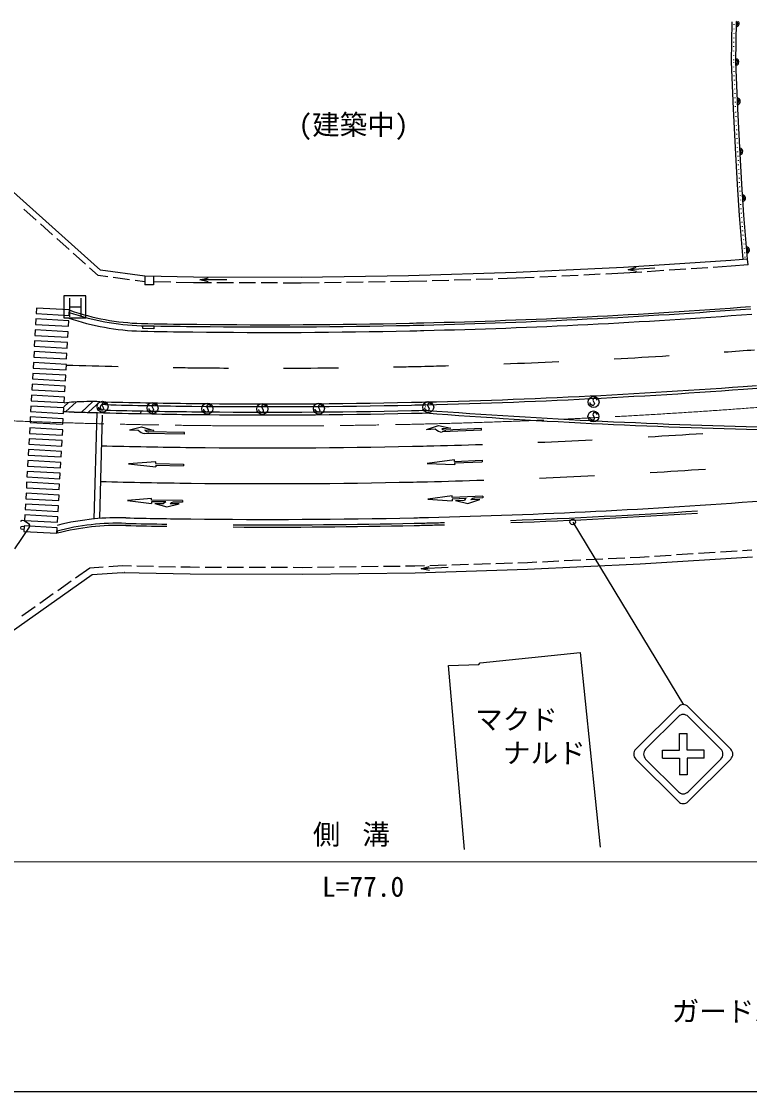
# Model space of a CAD drawing. Units: millimetres, scale not verified. Extents: x 40000 to 680000, y 20000 to 380000.
# Drawn here: x 288608 to 354775, y 205000 to 302308 of the extents above; entities that cross this region are included whole.
import ezdxf
from ezdxf.enums import TextEntityAlignment as Align

# ---------------------------------------------------------------- set-up
doc = ezdxf.new("R2010")
doc.units = ezdxf.units.MM
doc.header["$LTSCALE"] = 1000
doc.linetypes.add('CHAIN', pattern=[18.5, 12, -1.5, 3.5, -1.5])
for name, color, linetype, lineweight in [('M-BGD', 7, 'Continuous', 25), ('M-BMK', 2, 'CHAIN', 13), ('M-STR-HTXT', 7, 'Continuous', 13), ('M-STR-STRC', 7, 'Continuous', 25), ('M-STR-STRD', 7, 'Continuous', 25), ('M-TTL-BAND', 7, 'Continuous', 25)]:
    doc.layers.add(name, color=color, linetype=linetype, lineweight=lineweight)
doc.styles.add('ＭＳ ゴシック', font='')
doc.styles.get('ＭＳ ゴシック').set_extended_font_data('MS Gothic')

msp = doc.modelspace()

# ---------------------------------------------------------------- linework, layer by layer
at = {"layer": 'M-BGD'}
for p, q in [((353130, 298622), (353179, 302265)), ((353375, 301994), (353376, 302044)), ((353530, 298622), (353579, 302294)), ((353359, 300794), (353360, 300844)), ((353365, 301194), (353365, 301244)), ((353370, 301594), (353371, 301644)), ((353348, 299994), (353349, 300044)), ((353354, 300394), (353354, 300444)), ((353332, 298794), (353333, 298844)), ((353338, 299194), (353338, 299244)), ((353343, 299594), (353344, 299644)), ((353313, 294353), (353130, 298622)), ((353334, 298533), (353332, 298583)), ((353351, 298133), (353349, 298183)), ((353368, 297734), (353366, 297784)), ((353714, 294349), (353530, 298622)), ((353385, 297334), (353383, 297384)), ((353403, 296934), (353400, 296984)), ((353420, 296535), (353418, 296585)), ((353437, 296135), (353435, 296185)), ((353454, 295735), (353452, 295785)), ((353471, 295336), (353469, 295386)), ((353488, 294936), (353486, 294986)), ((353520, 290247), (353313, 294353)), ((353506, 294537), (353503, 294586)), ((353530, 294027), (353527, 294077)), ((353919, 290269), (353714, 294349)), ((353550, 293628), (353547, 293678)), ((353570, 293228), (353568, 293278)), ((353590, 292829), (353588, 292879)), ((353610, 292429), (353608, 292479)), ((353631, 292030), (353628, 292080)), ((353651, 291630), (353648, 291680)), ((353671, 291231), (353668, 291281)), ((353684, 287485), (353520, 290247)), ((353691, 290831), (353688, 290881)), ((353711, 290432), (353709, 290482)), ((353733, 290035), (353730, 290085)), ((354083, 287509), (353919, 290269)), ((295804, 279687), (285222, 289167)), ((353757, 289635), (353754, 289685)), ((353780, 289236), (353777, 289286)), ((353804, 288837), (353801, 288887)), ((353827, 288438), (353824, 288487)), ((353851, 288038), (353848, 288088)), ((353850, 284657), (353684, 287485)), ((353874, 287639), (353871, 287689)), ((353898, 287240), (353895, 287290)), ((354249, 284686), (354083, 287509)), ((353921, 286840), (353918, 286890)), ((353945, 286441), (353942, 286491)), ((353969, 286042), (353966, 286092)), ((289957, 284227), (288840, 285227)), ((353992, 285642), (353989, 285692)), ((354016, 285243), (354013, 285293)), ((354192, 280655), (353850, 284657)), ((354039, 284844), (354036, 284894)), ((354070, 284434), (354065, 284484)), ((354590, 280689), (354249, 284686)), ((291447, 282892), (290329, 283893)), ((354104, 284036), (354099, 284086)), ((354138, 283637), (354133, 283687)), ((354172, 283239), (354167, 283288)), ((292936, 281558), (291819, 282558)), ((354206, 282840), (354201, 282890)), ((354240, 282442), (354235, 282491)), ((294426, 280223), (293309, 281224)), ((354274, 282043), (354269, 282093)), ((354308, 281644), (354304, 281694)), ((354342, 281246), (354338, 281296)), ((353066, 280564), (343315, 279933)), ((354590, 280689), (353066, 280564)), ((354376, 280847), (354372, 280897)), ((354634, 280170), (354590, 280689)), ((295577, 279193), (294798, 279890)), ((299825, 279157), (295804, 279687)), ((333554, 279468), (323788, 279170)), ((343315, 279933), (333554, 279468)), ((341206, 279312), (339708, 279241)), ((343344, 279414), (341705, 279336)), ((344980, 279520), (343344, 279414)), ((343732, 279707), (344466, 279948)), ((346180, 279883), (343732, 279707)), ((344493, 279574), (343732, 279707)), ((346976, 279649), (345479, 279552)), ((348972, 279778), (347475, 279681)), ((350968, 279907), (349471, 279810)), ((353104, 280045), (351467, 279939)), ((354634, 280170), (353104, 280045)), ((296456, 279077), (295577, 279193)), ((298439, 278815), (296952, 279011)), ((299814, 278634), (298935, 278750)), ((299825, 279157), (299809, 278357)), ((300609, 278341), (299809, 278357)), ((304246, 279067), (299825, 279157)), ((300625, 279141), (300609, 278341)), ((302177, 278589), (300614, 278621)), ((304240, 278547), (302677, 278579)), ((305880, 278542), (304240, 278547)), ((314018, 279036), (304246, 279067)), ((304827, 278802), (305577, 278989)), ((307282, 278799), (304827, 278802)), ((305577, 278614), (304827, 278802)), ((307880, 278536), (306380, 278540)), ((309880, 278529), (308380, 278534)), ((311880, 278523), (310380, 278528)), ((314021, 278516), (312380, 278521)), ((323788, 279170), (314018, 279036)), ((315660, 278538), (314021, 278516)), ((317660, 278566), (316160, 278545)), ((319660, 278593), (318160, 278573)), ((321660, 278621), (320160, 278600)), ((323799, 278650), (322160, 278628)), ((325438, 278700), (323799, 278650)), ((327437, 278761), (325938, 278715)), ((329436, 278822), (327937, 278777)), ((331436, 278883), (329936, 278838)), ((333574, 278949), (331935, 278899)), ((335213, 279027), (333574, 278949)), ((337210, 279122), (335712, 279051)), ((339208, 279217), (337710, 279146)), ((292957, 275850), (293023, 276039)), ((299628, 274370), (299634, 274639)), ((300633, 274621), (300628, 274351)), ((300628, 274351), (299628, 274370)), ((296024, 267626), (295941, 267537)), ((296157, 267609), (296024, 267626)), ((296224, 267565), (296157, 267609)), ((340277, 267579), (340277, 267651)), ((340559, 267967), (340537, 267862)), ((340537, 267862), (340682, 267574)), ((340642, 268056), (340559, 267967)), ((340776, 268040), (340642, 268056)), ((340842, 267995), (340776, 268040)), ((340898, 267934), (340842, 267995)), ((340909, 267879), (340898, 267934)), ((295658, 267149), (295658, 267221)), ((295725, 267032), (295658, 267149)), ((295841, 266955), (295725, 267032)), ((295958, 266949), (295841, 266955)), ((295941, 267537), (295919, 267432)), ((295919, 267432), (296063, 267143)), ((296041, 267038), (295958, 266949)), ((296063, 267143), (296041, 267038)), ((296279, 267504), (296224, 267565)), ((296290, 267449), (296279, 267504)), ((299471, 266621), (299477, 266891)), ((300202, 267033), (300202, 267106)), ((300269, 266917), (300202, 267033)), ((300385, 266839), (300269, 266917)), ((300502, 266834), (300385, 266839)), ((300485, 267422), (300462, 267317)), ((300462, 267317), (300607, 267028)), ((300477, 266872), (300471, 266602)), ((300568, 267511), (300485, 267422)), ((300585, 266923), (300502, 266834)), ((300701, 267494), (300568, 267511)), ((300607, 267028), (300585, 266923)), ((300767, 267450), (300701, 267494)), ((300823, 267389), (300767, 267450)), ((300834, 267333), (300823, 267389)), ((305183, 266972), (305183, 267044)), ((305249, 266856), (305183, 266972)), ((305366, 266778), (305249, 266856)), ((305482, 266773), (305366, 266778)), ((305465, 267361), (305443, 267255)), ((305443, 267255), (305588, 266967)), ((305548, 267449), (305465, 267361)), ((305565, 266861), (305482, 266773)), ((305682, 267433), (305548, 267449)), ((305588, 266967), (305565, 266861)), ((305748, 267389), (305682, 267433)), ((305804, 267328), (305748, 267389)), ((305815, 267272), (305804, 267328)), ((310184, 266954), (310184, 267026)), ((310251, 266838), (310184, 266954)), ((310367, 266760), (310251, 266838)), ((310484, 266755), (310367, 266760)), ((310467, 267343), (310445, 267237)), ((310445, 267237), (310589, 266949)), ((310550, 267431), (310467, 267343)), ((310567, 266843), (310484, 266755)), ((310683, 267415), (310550, 267431)), ((310589, 266949), (310567, 266843)), ((310750, 267370), (310683, 267415)), ((310805, 267309), (310750, 267370)), ((310816, 267254), (310805, 267309)), ((315315, 266977), (315315, 267049)), ((315382, 266860), (315315, 266977)), ((315498, 266783), (315382, 266860)), ((315615, 266777), (315498, 266783)), ((315598, 267365), (315576, 267260)), ((315576, 267260), (315720, 266972)), ((315681, 267454), (315598, 267365)), ((315698, 266866), (315615, 266777)), ((315814, 267438), (315681, 267454)), ((315720, 266972), (315698, 266866)), ((315881, 267393), (315814, 267438)), ((315936, 267332), (315881, 267393)), ((315947, 267277), (315936, 267332)), ((325256, 267111), (325256, 267183)), ((325322, 266994), (325256, 267111)), ((325439, 266917), (325322, 266994)), ((325343, 267453), (325339, 267453)), ((325348, 267253), (325341, 267253)), ((325555, 266911), (325439, 266917)), ((325538, 267499), (325516, 267394)), ((325516, 267394), (325661, 267106)), ((325622, 267588), (325538, 267499)), ((325639, 267000), (325555, 266911)), ((325755, 267572), (325622, 267588)), ((325661, 267106), (325639, 267000)), ((325821, 267527), (325755, 267572)), ((325877, 267466), (325821, 267527)), ((325888, 267411), (325877, 267466)), ((340343, 267462), (340277, 267579)), ((340460, 267385), (340343, 267462)), ((340576, 267379), (340460, 267385)), ((340548, 266651), (340526, 266546)), ((340631, 266740), (340548, 266651)), ((340659, 267468), (340576, 267379)), ((340764, 266723), (340631, 266740)), ((340682, 267574), (340659, 267468)), ((340831, 266679), (340764, 266723)), ((340886, 266618), (340831, 266679)), ((300471, 266602), (299471, 266621)), ((340265, 266263), (340265, 266335)), ((340332, 266146), (340265, 266263)), ((340449, 266069), (340332, 266146)), ((340565, 266063), (340449, 266069)), ((340526, 266546), (340670, 266257)), ((340648, 266152), (340565, 266063)), ((340670, 266257), (340648, 266152)), ((340898, 266562), (340886, 266618)), ((288524, 256866), (288679, 256955)), ((288679, 256955), (288857, 256933)), ((288857, 256933), (289256, 256667)), ((289323, 256334), (287993, 254337)), ((289256, 256667), (289345, 256512)), ((289345, 256512), (289323, 256334)), ((291842, 255961), (291892, 255768)), ((350139, 253951), (351636, 254048)), ((352135, 254080), (353632, 254176)), ((354131, 254209), (354988, 254264)), ((329728, 252970), (331228, 253016)), ((331727, 253031), (333227, 253077)), ((333726, 253093), (334585, 253119)), ((334585, 253119), (335443, 253160)), ((335943, 253184), (337441, 253255)), ((337940, 253279), (339439, 253351)), ((339938, 253374), (341436, 253446)), ((341936, 253470), (343434, 253541)), ((343933, 253565), (344792, 253606)), ((344792, 253606), (345649, 253661)), ((344827, 252977), (355034, 253636)), ((346148, 253693), (347645, 253790)), ((348144, 253822), (349640, 253919)), ((293536, 251720), (294829, 252634)), ((294829, 252634), (296043, 252713)), ((295048, 252017), (297765, 252194)), ((296542, 252746), (297757, 252825)), ((297757, 252825), (298597, 252808)), ((297765, 252194), (303930, 252070)), ((297980, 252196), (297931, 252186)), ((299097, 252798), (300597, 252767)), ((301097, 252757), (302596, 252727)), ((303096, 252717), (303937, 252700)), ((303930, 252070), (314159, 252036)), ((303937, 252700), (304796, 252697)), ((305296, 252695), (306796, 252691)), ((307296, 252689), (308796, 252684)), ((309296, 252682), (310796, 252677)), ((311296, 252676), (312796, 252671)), ((313296, 252669), (314155, 252666)), ((314155, 252666), (315014, 252678)), ((314159, 252036), (324386, 252176)), ((315514, 252685), (317014, 252705)), ((317514, 252712), (319014, 252733)), ((319514, 252739), (321013, 252760)), ((321513, 252767), (323013, 252787)), ((323513, 252794), (324372, 252806)), ((324372, 252806), (325230, 252832)), ((324386, 252176), (334609, 252490)), ((324929, 252532), (325669, 252753)), ((327381, 252643), (324929, 252532)), ((325686, 252379), (324929, 252532)), ((325730, 252847), (327229, 252893)), ((327729, 252909), (329229, 252955)), ((334609, 252490), (344827, 252977)), ((282621, 243230), (295048, 252017)), ((291903, 250565), (293128, 251431)), ((290270, 249411), (291495, 250277)), ((288637, 248256), (289862, 249122)), ((330284, 243994), (339373, 244926)), ((339373, 244926), (341190, 227215)), ((327413, 243749), (330170, 243823)), ((328866, 227014), (327413, 243749)), ((330170, 243823), (330284, 243994))]:
    msp.add_line(p, q, dxfattribs=at)
for centre, radius in [((295980, 267271), 500), ((300524, 267156), 500), ((315637, 267099), 500), ((325577, 267233), 500), ((340598, 267701), 500), ((305504, 267094), 500), ((310506, 267076), 500), ((340587, 266385), 500), ((288702, 256267), 160)]:
    msp.add_circle(centre, radius, dxfattribs=at)
for centre, radius, start, end in [((353522, 302120), 305, 279.61506, 38.01106), ((353517, 302120), 185, 288.15084, 70.30155), ((353489, 298618), 305, 280.23953, 79.46181), ((353484, 298618), 185, 288.77531, 70.92602), ((353629, 295033), 305, 282.84847, 82.07075), ((353624, 295033), 185, 291.38425, 73.53496), ((353854, 290483), 305, 283.31098, 82.53326), ((353849, 290483), 185, 291.84676, 73.99748), ((354103, 286234), 305, 283.7487, 82.97098), ((354098, 286234), 185, 292.28448, 74.43519), ((354464, 281516), 305, 285.26824, 84.49052), ((354459, 281516), 185, 293.80402, 75.95474), ((311275, 850240), 575507, 271.38268, 274.34352), ((300177, 296632), 22000, 250.84277, 268.24472), ((300177, 296632), 21800, 250.84277, 268.24189), ((311265, 850437), 575905, 271.38319, 274.343), ((311020, 855528), 580800, 268.86426, 269.3268), ((311020, 855528), 581000, 268.86463, 269.3268), ((311012, 855528), 581000, 269.3276, 269.36236), ((311012, 855528), 580800, 269.3276, 269.36215), ((311016, 854802), 580074, 269.36096, 271.27103), ((311015, 855009), 580481, 269.3615, 271.27069), ((311009, 855528), 580800, 271.27008, 271.39628), ((311009, 855528), 581000, 271.27008, 271.39628), ((311012, 855528), 599000, 272.10939, 273.73526), ((311012, 855528), 599200, 272.10939, 273.73526), ((297412, 234678), 22000, 88.22148, 104.66614), ((297412, 234678), 21800, 88.22148, 104.66614), ((311020, 855528), 599200, 268.76336, 269.12167), ((311020, 855528), 599000, 268.76336, 269.12148), ((311012, 855528), 599200, 269.69618, 271.26983), ((311012, 855528), 599000, 269.69618, 271.26983), ((311009, 855528), 599000, 271.27008, 271.39628), ((311009, 855528), 599200, 271.27008, 271.39628), ((311012, 855528), 599000, 271.39602, 271.53529), ((311012, 855528), 599200, 271.39602, 271.53529)]:
    msp.add_arc(centre, radius, start, end, dxfattribs=at)
at = {"layer": 'M-BMK'}
for centre, radius, start, end in [((311012, 855533), 590005, 273.21205, 275.40799), ((311012, 855528), 590000, 267.38535, 269.32756), ((311012, 855528), 590000, 269.32756, 271.26979), ((311012, 855528), 590000, 271.26979, 273.21204)]:
    msp.add_arc(centre, radius, start, end, dxfattribs=at)
at = {"layer": 'M-STR-HTXT'}
msp.add_line((282621, 225882), (356784, 225882), dxfattribs=at)
at = {"layer": 'M-STR-STRC'}
for p, q in [((294473, 277351), (292473, 277351)), ((292473, 277351), (292473, 275351)), ((294473, 275351), (294473, 277351)), ((293013, 275435), (293013, 277135)), ((294004, 277146), (294004, 275441)), ((293013, 276351), (294004, 276351)), ((292473, 275351), (294473, 275351)), ((292476, 267276), (292873, 267648)), ((292651, 266823), (293588, 267701)), ((294048, 266762), (295094, 267740)), ((294714, 266765), (295740, 267723)), ((295450, 266734), (295194, 257040)), ((295944, 266496), (295696, 257137)), ((298427, 265158), (299532, 265439)), ((298427, 265158), (299227, 265144)), ((299532, 265439), (300627, 265120)), ((303421, 264772), (299822, 264834)), ((300627, 265120), (299827, 265134)), ((303424, 264922), (300189, 264978)), ((303421, 264772), (303424, 264922)), ((325416, 265215), (326502, 265561)), ((325416, 265215), (326215, 265249)), ((326502, 265561), (327614, 265308)), ((327614, 265308), (326815, 265274)), ((330424, 265128), (326827, 264975)), ((330418, 265278), (327185, 265140)), ((330424, 265128), (330418, 265278)), ((300831, 262248), (298328, 262067)), ((298328, 262067), (300823, 261799)), ((300826, 261949), (300823, 261799)), ((300826, 261949), (303326, 261905)), ((300829, 262099), (300831, 262248)), ((300829, 262099), (303328, 262055)), ((303328, 262055), (303326, 261905)), ((327961, 262456), (325473, 262125)), ((325473, 262125), (327981, 262006)), ((327968, 262306), (327961, 262456)), ((327968, 262306), (330466, 262413)), ((327974, 262156), (330472, 262263)), ((327974, 262156), (327981, 262006)), ((330466, 262413), (330472, 262263)), ((300441, 258937), (298237, 258750)), ((300438, 258787), (300441, 258937)), ((327739, 259173), (325550, 258854)), ((325550, 258854), (327758, 258723)), ((327745, 259023), (327739, 259173)), ((330542, 259142), (327745, 259023)), ((329033, 258927), (327751, 258873)), ((327751, 258873), (327758, 258723)), ((329814, 258961), (329799, 258960)), ((330549, 258992), (329814, 258961)), ((330542, 259142), (330549, 258992)), ((298237, 258750), (300433, 258487)), ((300435, 258637), (300433, 258487)), ((301718, 258615), (300435, 258637)), ((303238, 258738), (300438, 258787)), ((300733, 258482), (301827, 258163)), ((300733, 258482), (301533, 258468)), ((301827, 258163), (302932, 258444)), ((302932, 258444), (302133, 258457)), ((302500, 258601), (302485, 258601)), ((303235, 258589), (302500, 258601)), ((303238, 258738), (303235, 258589)), ((328058, 258736), (328857, 258770)), ((328058, 258736), (329169, 258483)), ((329169, 258483), (330256, 258829)), ((330256, 258829), (329456, 258795)), ((338705, 256788), (348783, 240181)), ((348304, 239997), (344436, 236129)), ((349196, 239997), (353064, 236129)), ((345327, 236129), (348304, 239105)), ((349196, 239105), (352173, 236129)), ((348397, 237575), (349103, 237575)), ((348397, 236036), (348397, 237575)), ((349103, 236036), (349103, 237575)), ((346858, 235330), (346858, 236036)), ((346858, 236036), (348397, 236036)), ((350642, 236036), (349103, 236036)), ((350642, 235330), (350642, 236036)), ((344436, 235237), (348304, 231368)), ((345327, 235237), (348304, 232260)), ((346858, 235330), (348397, 235330)), ((348397, 235330), (348397, 233791)), ((349103, 235330), (349103, 233791)), ((350642, 235330), (349103, 235330)), ((349196, 232260), (352173, 235237)), ((353064, 235237), (349196, 231368)), ((349103, 233791), (348397, 233791))]:
    msp.add_line(p, q, dxfattribs=at)
for points in [[(292969, 276072), (289974, 276240), (289946, 275740), (292941, 275572)], [(292914, 275082), (289918, 275250), (289890, 274750), (292886, 274582)], [(292858, 274091), (289863, 274260), (289835, 273760), (292830, 273592)], [(292803, 273101), (289807, 273269), (289779, 272770), (292775, 272602)], [(292747, 272111), (289752, 272279), (289724, 271780), (292719, 271612)], [(292691, 271121), (289696, 271289), (289668, 270790), (292663, 270622)], [(292636, 270131), (289641, 270299), (289613, 269800), (292608, 269632)], [(292580, 269141), (289585, 269309), (289557, 268810), (292552, 268642)], [(292525, 268151), (289530, 268319), (289502, 267820), (292497, 267652)], [(292469, 267161), (289474, 267329), (289446, 266830), (292441, 266662)], [(292414, 266171), (289418, 266339), (289390, 265840), (292386, 265672)], [(292358, 265181), (289363, 265349), (289335, 264850), (292330, 264682)], [(292303, 264191), (289307, 264359), (289279, 263860), (292275, 263692)], [(292247, 263201), (289252, 263369), (289224, 262870), (292219, 262702)], [(292192, 262211), (289196, 262379), (289168, 261880), (292164, 261712)], [(292136, 261221), (289141, 261389), (289113, 260890), (292108, 260722)], [(292080, 260231), (289085, 260399), (289057, 259899), (292052, 259731)], [(292025, 259241), (289030, 259409), (289002, 258909), (291997, 258741)], [(291969, 258251), (288974, 258419), (288946, 257919), (291941, 257751)], [(291914, 257260), (288918, 257429), (288890, 256929), (291886, 256761)], [(291858, 256270), (288863, 256438), (288835, 255939), (291830, 255771)]]:
    msp.add_lwpolyline(points, close=True, dxfattribs=at)
for points in [[(325338, 267703), (326334, 267728), (327330, 267755), (328326, 267783), (329323, 267813), (330319, 267845), (331315, 267879), (332311, 267914), (333307, 267951), (334303, 267990), (335298, 268030), (336294, 268072), (337290, 268116), (338285, 268161), (339281, 268208), (340276, 268257), (341272, 268307), (342267, 268360), (343262, 268413), (344257, 268469), (345252, 268526), (346247, 268585), (347242, 268645), (348236, 268708), (349231, 268772), (350225, 268837), (351220, 268905), (352214, 268974), (353208, 269044), (354202, 269117), (355405, 269206)], [(325362, 266703), (326363, 266628), (327364, 266555), (328365, 266484), (329366, 266414), (330368, 266346), (331370, 266280), (332372, 266215), (333375, 266152), (334378, 266091), (335381, 266032), (336384, 265974), (337388, 265918), (338392, 265864), (339396, 265811), (340401, 265760), (341405, 265711), (342410, 265663), (343415, 265618), (344421, 265573), (345427, 265531), (346433, 265490), (347439, 265452), (348445, 265414), (349452, 265379), (350459, 265345), (351466, 265313), (352473, 265283), (353481, 265254), (354488, 265227), (355496, 265202)]]:
    msp.add_lwpolyline(points, dxfattribs=at)
msp.add_circle((338705, 256788), 250, dxfattribs=at)
for centre, radius, start, end in [((311012, 855528), 581500, 271.39602, 274.33586), ((300177, 296632), 22500, 251.20505, 268.25164), ((311020, 855528), 581500, 268.86463, 269.3268), ((311012, 855528), 581500, 269.3276, 271.26983), ((311009, 855528), 581500, 271.27008, 271.39628), ((311012, 855528), 584750, 273.08363, 273.57486), ((311012, 855528), 584750, 274.06567, 274.33694), ((311020, 855528), 584750, 268.2035, 268.66647), ((311020, 855528), 584750, 269.15657, 269.3268), ((311012, 855528), 584750, 269.3276, 269.64738), ((311012, 855528), 584750, 270.13733, 270.62724), ((311012, 855528), 584750, 271.11717, 271.26983), ((311009, 855528), 584750, 271.27008, 271.39628), ((311012, 855528), 584750, 271.39602, 271.60702), ((311012, 855528), 584750, 272.09974, 272.59193), ((294921, 245241), 22500, 93.91771, 96.19141), ((294921, 245241), 22500, 87.90404, 93.91771), ((311020, 855528), 588000, 268.51131, 269.3268), ((311012, 855528), 588000, 269.3276, 271.26983), ((311009, 855528), 588000, 271.27008, 271.39628), ((294282, 289274), 22500, 265.34962, 267.64484), ((311020, 855528), 589000, 268.28154, 268.29118), ((311020, 855528), 589000, 268.29118, 268.43657), ((311020, 855528), 589000, 268.43657, 268.87656), ((311012, 855528), 589000, 269.3276, 271.26983), ((311009, 855528), 589000, 271.27008, 271.39628), ((311020, 855528), 589000, 268.97384, 269.3268), ((299960, 265824), 1000, 222.85009, 262.04506), ((300190, 265478), 500, 223.43053, 269.87562), ((326906, 265971), 1000, 226.27787, 265.47283), ((327157, 265639), 500, 226.8583, 273.30339), ((311012, 855528), 592000, 273.34574, 273.82864), ((311020, 855528), 592000, 268.53361, 269.3268), ((311012, 855528), 592000, 271.39602, 271.88714), ((311012, 855528), 592000, 272.37464, 272.85308), ((311012, 855528), 592000, 269.3276, 271.26983), ((311009, 855528), 592000, 271.27008, 271.39628), ((311012, 855528), 595250, 272.37464, 272.85799), ((311012, 855528), 595250, 273.34574, 273.82864), ((311020, 855528), 595250, 268.53335, 269.3268), ((311012, 855528), 595250, 269.3276, 271.26983), ((311009, 855528), 595250, 271.27008, 271.39628), ((311012, 855528), 595250, 271.39602, 271.88714), ((329607, 258109), 1000, 125.02311, 138.60294), ((329828, 258461), 500, 91.57741, 138.0225), ((302242, 257763), 1000, 121.59533, 135.17516), ((302484, 258101), 500, 88.14963, 134.59472), ((311012, 855528), 598500, 271.39602, 274.30936), ((297412, 234678), 22500, 95.65549, 104.25778), ((297412, 234678), 22500, 88.22148, 95.65549), ((311020, 855528), 598500, 268.76399, 269.3268), ((311012, 855528), 598500, 269.3276, 271.26983), ((311009, 855528), 598500, 271.27008, 271.39628), ((348750, 239551), 631, 45, 135), ((348750, 238659), 631, 44.99985, 135), ((344882, 235683), 631, 135, 225), ((345773, 235683), 631, 135, 225.00005), ((351727, 235683), 631, 315.00011, 44.99984), ((352619, 235683), 631, 315, 45), ((348750, 232706), 631, 225.00005, 315.00011), ((348750, 231814), 631, 225, 315)]:
    msp.add_arc(centre, radius, start, end, dxfattribs=at)
at = {"layer": 'M-STR-STRD'}
for p, q in [((296224, 266962), (295975, 266975)), ((296250, 267462), (296001, 267475))]:
    msp.add_line(p, q, dxfattribs=at)
for points in [[(325344, 267453), (326341, 267478), (327337, 267505), (328334, 267533), (329330, 267564), (330327, 267595), (331323, 267629), (332320, 267664), (333316, 267701), (334312, 267740), (335309, 267780), (336305, 267822), (337301, 267866), (338297, 267911), (339293, 267958), (340289, 268007), (341284, 268058), (342280, 268110), (343276, 268164), (344271, 268219), (345266, 268276), (346262, 268335), (347257, 268396), (348252, 268458), (349247, 268522), (350242, 268588), (351237, 268655), (352231, 268724), (353226, 268795), (354220, 268867), (355424, 268957)], [(325356, 266953), (326356, 266878), (327357, 266805), (328357, 266734), (329358, 266664), (330360, 266596), (331361, 266530), (332363, 266465), (333365, 266402), (334368, 266341), (335371, 266282), (336374, 266224), (337377, 266168), (338380, 266113), (339384, 266061), (340388, 266010), (341392, 265961), (342397, 265913), (343402, 265867), (344407, 265823), (345412, 265781), (346418, 265740), (347423, 265701), (348429, 265664), (349436, 265628), (350442, 265595), (351449, 265562), (352456, 265532), (353463, 265503), (354470, 265476), (355478, 265451)]]:
    msp.add_lwpolyline(points, dxfattribs=at)
for centre, radius, start, end in [((296013, 267220), 251, 95.83033, 261.19228), ((311020, 855528), 588750, 268.55996, 269.3268), ((311020, 855528), 588250, 268.56001, 269.3268), ((311012, 855528), 588750, 269.3276, 271.26983), ((311012, 855528), 588250, 269.3276, 271.26983), ((311009, 855528), 588250, 271.27008, 271.39628), ((311009, 855528), 588750, 271.27008, 271.39628)]:
    msp.add_arc(centre, radius, start, end, dxfattribs=at)
at = {"layer": 'M-TTL-BAND'}
msp.add_line((40000, 205000), (579000, 205000), dxfattribs=at)

# ---------------------------------------------------------------- texts
at = {"layer": 'M-BGD', "style": 'ＭＳ ゴシック'}
msp.add_text('(建築中)', height=1833, dxfattribs=at).set_placement((313784, 291455), align=Align.BOTTOM_LEFT)
for s, p in [('マクド', (329845, 238846)), ('ナルド', (332378, 235789))]:
    msp.add_text(s, height=1833, dxfattribs=at).set_placement(p, align=Align.MIDDLE_LEFT)
at = {"layer": 'M-STR-HTXT', "style": 'ＭＳ ゴシック'}
msp.add_text('L=77.0', height=1833, dxfattribs=at).set_placement((319655, 222174), align=Align.BOTTOM_CENTER)
msp.add_text('ガードパイプ', height=1833, dxfattribs=at).set_placement((355203, 212298), align=Align.MIDDLE_CENTER)
at = {"layer": 'M-STR-HTXT', "insert": (319588, 228280), "char_height": 1833, "attachment_point": 5, "style": 'ＭＳ ゴシック'}
msp.add_mtext('\\T1.8;側溝', dxfattribs=at)

doc.saveas('drawing.dxf')
